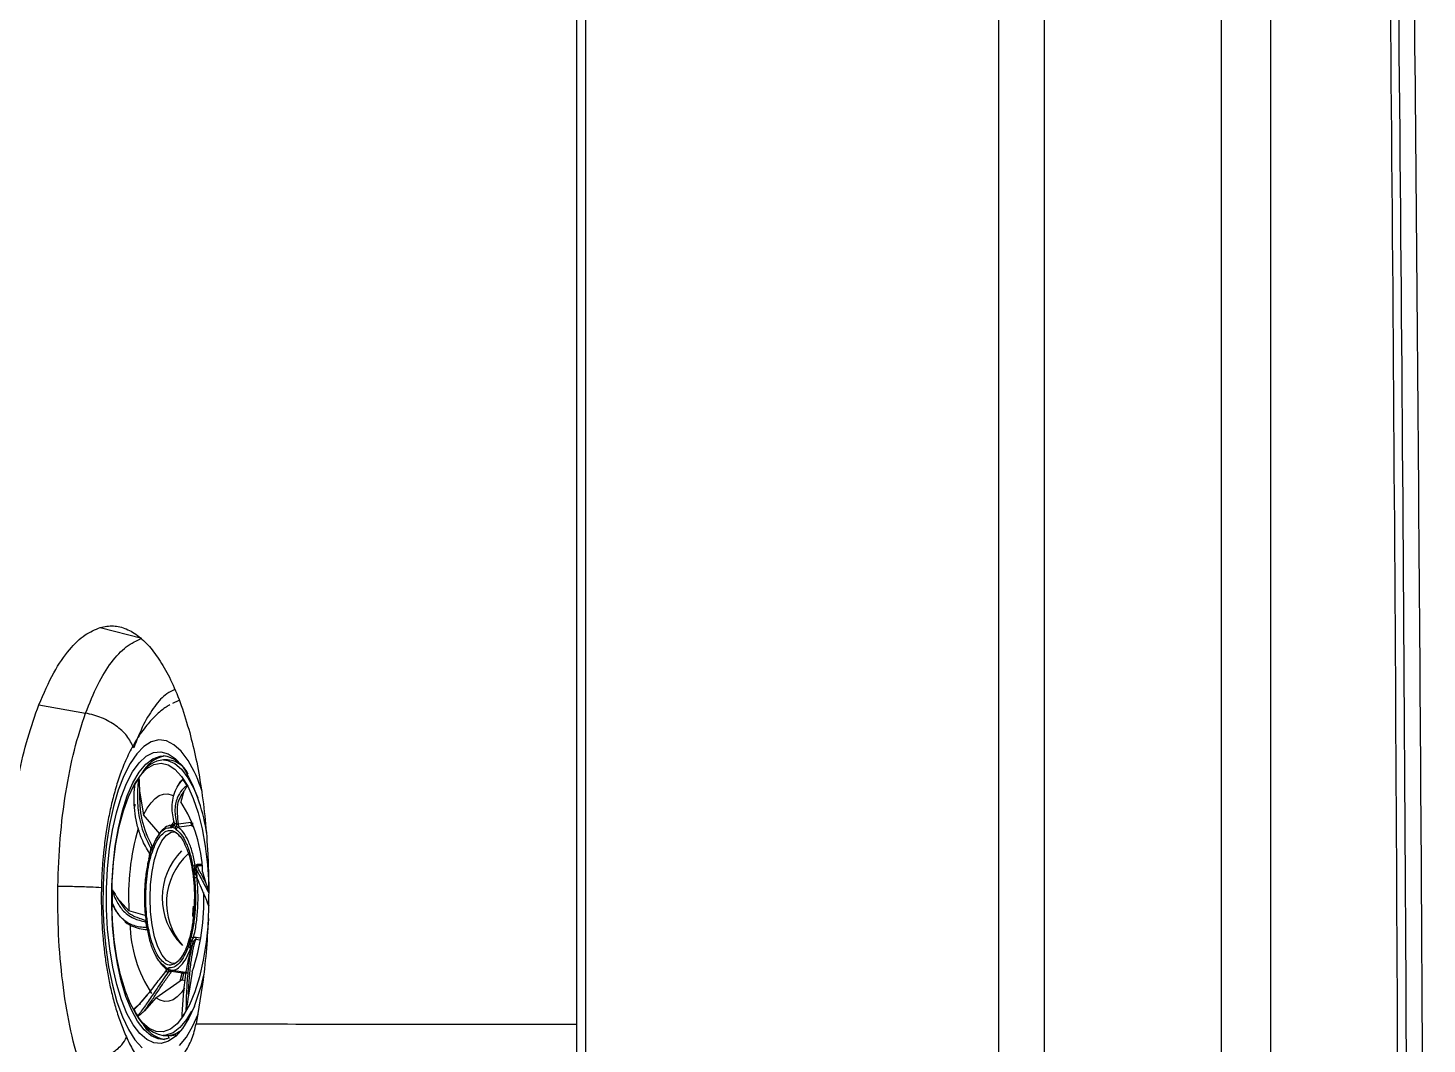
# Model space of a CAD drawing. Header units: inches. Extents: x 2 to 87, y 6 to 129.
# Drawn here: x 80.04 to 86.99, y 61.86 to 66.91 of the extents above; entities that cross this region are included whole.
import ezdxf

# ---------------------------------------------------------------- set-up
doc = ezdxf.new("R2010")
doc.units = ezdxf.units.IN
doc.header["$MEASUREMENT"] = 0
doc.layers.add('1', color=4, linetype='Continuous')

# ---------------------------------------------------------------- blocks, each defined once
blk = doc.blocks.new('2026 STRIDE')
at = {"layer": '1', "color": 3}
for p, q in [((83.6367, 32.7392), (83.635, 53.6591)), ((83.884, 32.7392), (83.8791, 53.6621)), ((82.5283, 53.0423), (82.5283, 15.4841)), ((82.7554, 53.0423), (82.7554, 15.4841)), ((80.4763, 52.6744), (80.4763, 36.8385)), ((80.4314, 47.998), (80.4314, 40.8488)), ((78.0646, 42.8205), (78.2715, 42.7664)), ((77.7595, 42.4358), (77.9916, 42.3949)), ((78.4247, 42.4449), (78.4569, 42.4583)), ((78.3983, 42.1624), (78.3789, 42.1624)), ((78.2599, 42.0064), (78.2799, 41.8886)), ((78.4805, 42.0065), (78.4649, 41.9534)), ((78.2347, 41.9262), (78.239, 41.9427)), ((78.3608, 41.7952), (78.2799, 41.8886)), ((78.437, 41.8415), (78.4069, 41.8359)), ((78.4287, 41.8372), (78.4086, 41.8346)), ((78.4261, 41.8268), (78.4199, 41.8257)), ((78.4261, 41.8268), (78.4367, 41.8223)), ((78.4418, 41.8166), (78.4367, 41.8223)), ((78.4563, 41.8285), (78.4513, 41.8277)), ((78.4523, 41.8439), (78.516, 41.8523)), ((78.5183, 41.8365), (78.4563, 41.8285)), ((78.5299, 41.8267), (78.5183, 41.8365)), ((78.3208, 41.7182), (78.3164, 41.7087)), ((78.3092, 41.688), (78.3066, 41.6735)), ((78.3097, 41.6857), (78.3069, 41.6703)), ((78.3161, 41.7122), (78.3092, 41.6885)), ((78.3097, 41.6857), (78.3164, 41.7087)), ((78.5282, 41.6185), (78.5248, 41.6328)), ((78.5282, 41.6185), (78.532, 41.5909)), ((78.5328, 41.5757), (78.532, 41.5909)), ((78.5453, 41.5789), (78.5388, 41.5938)), ((78.5677, 41.6417), (78.5483, 41.6419)), ((78.5685, 41.6363), (78.5494, 41.6364)), ((78.573, 41.6052), (78.5883, 41.554)), ((78.1491, 41.4772), (78.2071, 41.4126)), ((78.1517, 41.4008), (78.1553, 41.3966)), ((78.2872, 41.3882), (78.2071, 41.4126)), ((78.2907, 41.379), (78.2915, 41.3638)), ((78.2953, 41.3362), (78.2915, 41.3638)), ((78.2953, 41.3362), (78.2987, 41.3219)), ((78.5027, 41.2365), (78.5071, 41.246)), ((78.5138, 41.269), (78.5071, 41.246)), ((78.5138, 41.269), (78.5166, 41.2844)), ((78.5186, 41.2268), (78.5142, 41.2285)), ((78.5256, 41.2585), (78.5276, 41.2614)), ((78.5598, 41.2662), (78.5388, 41.2693)), ((78.5612, 41.2762), (78.5409, 41.2792)), ((78.3817, 41.1381), (78.3868, 41.1324)), ((78.3868, 41.1324), (78.3974, 41.1279)), ((78.3974, 41.1279), (78.4036, 41.1289)), ((78.4715, 41.1024), (78.4187, 41.1102)), ((78.4752, 41.1069), (78.4238, 41.1147)), ((78.462, 41.0646), (78.4715, 41.1024)), ((78.4788, 41.0992), (78.4714, 41.0692)), ((78.4971, 41.103), (78.4801, 41.101)), ((78.5221, 41.108), (78.5026, 40.9924)), ((78.3413, 40.9802), (78.462, 41.0646)), ((78.5734, 41.0478), (78.5405, 40.85)), ((78.259, 40.9483), (78.2957, 40.9905)), ((78.2645, 40.9446), (78.2616, 40.9513)), ((78.3413, 40.9802), (78.2843, 40.9158)), ((80.4314, 40.8488), (80.4314, 40.7738)), ((78.4079, 40.7794), (78.375, 40.7727)), ((78.3772, 40.7923), (78.3966, 40.7923)), ((78.3966, 40.7923), (78.4027, 40.7925)), ((78.4027, 40.7925), (78.4195, 40.793)), ((78.4027, 40.7925), (78.4034, 40.7785)), ((80.4314, 40.7738), (80.4314, 40.6988))]:
    blk.add_line(p, q, dxfattribs=at)
at = {"layer": '1', "color": 3, "flags": 128}
for points in [[(78.5009, 42.1597), (78.4669, 42.2051), (78.431, 42.2375), (78.3938, 42.2564), (78.356, 42.2613), (78.3183, 42.2523), (78.2814, 42.2294), (78.2458, 42.1931), (78.2124, 42.144), (78.1815, 42.0831), (78.1539, 42.0113), (78.13, 41.93), (78.1102, 41.8406), (78.0948, 41.7448), (78.0842, 41.6442), (78.0785, 41.5406), (78.0779, 41.4358), (78.0823, 41.3318), (78.0917, 41.2304), (78.1059, 41.1335), (78.1246, 41.0426), (78.1475, 40.9595), (78.1743, 40.8857), (78.2044, 40.8224), (78.2372, 40.7708), (78.2723, 40.7318)], [(78.458, 40.7419), (78.4926, 40.7847), (78.5248, 40.8398), (78.5511, 40.8985)], [(78.2277, 40.846), (78.1973, 40.9019), (78.17, 40.969), (78.1463, 41.0459), (78.1268, 41.1313), (78.1117, 41.2235), (78.1014, 41.3205), (78.0962, 41.4206), (78.0959, 41.5219), (78.1008, 41.6222), (78.1107, 41.7198), (78.1254, 41.8126), (78.1446, 41.8989), (78.168, 41.977), (78.195, 42.0454), (78.2252, 42.1027), (78.258, 42.1478), (78.2927, 42.1799), (78.3286, 42.1983), (78.3652, 42.2027), (78.4015, 42.193), (78.4371, 42.1694), (78.471, 42.1322), (78.4916, 42.1018)], [(78.3749, 40.7727), (78.353, 40.7753), (78.3171, 40.7911), (78.2825, 40.8209), (78.2497, 40.8641), (78.2196, 40.9198), (78.1925, 40.9868), (78.1693, 41.0637), (78.1502, 41.1492), (78.1357, 41.2412), (78.1261, 41.3381), (78.1216, 41.4379), (78.1223, 41.5384), (78.1281, 41.6377), (78.139, 41.7337), (78.1547, 41.8245), (78.1749, 41.9083), (78.1991, 41.9833), (78.227, 42.0479), (78.2579, 42.101), (78.2912, 42.1414), (78.3262, 42.1682), (78.3623, 42.181), (78.3766, 42.1821)], [(78.288, 42.1115), (78.2968, 42.1191), (78.3313, 42.1394), (78.3665, 42.1456), (78.4016, 42.1375), (78.4359, 42.1154), (78.4686, 42.0796), (78.4991, 42.0311), (78.5267, 41.9707), (78.5509, 41.8998), (78.571, 41.8199), (78.5867, 41.7327), (78.5976, 41.6401), (78.6036, 41.544), (78.6046, 41.5037)], [(78.3788, 42.1624), (78.4002, 42.1598), (78.4351, 42.1445), (78.4688, 42.1155), (78.5006, 42.0735), (78.5299, 42.0194), (78.5493, 41.9733)], [(78.1884, 41.016), (78.1876, 41.0183), (78.1654, 41.0939), (78.1474, 41.1777), (78.134, 41.2678), (78.1256, 41.3624), (78.1222, 41.4595), (78.1239, 41.5569), (78.1307, 41.6527), (78.1425, 41.7447), (78.159, 41.831), (78.1799, 41.9098), (78.2047, 41.9794), (78.2328, 42.0382), (78.2638, 42.0852), (78.288, 42.1115)], [(78.2799, 41.8886), (78.2977, 41.9218), (78.3169, 41.9491), (78.337, 41.9701), (78.3579, 41.9846), (78.3792, 41.9923), (78.4007, 41.9932), (78.4221, 41.9873), (78.4294, 41.9836)], [(78.4384, 41.1509), (78.4184, 41.1516), (78.3942, 41.1652), (78.3716, 41.1925), (78.3515, 41.2323), (78.3349, 41.2827), (78.3224, 41.3417), (78.3146, 41.4066), (78.3119, 41.4745), (78.3144, 41.5426), (78.3219, 41.6079), (78.3341, 41.6674), (78.3505, 41.7187), (78.3704, 41.7593), (78.393, 41.7877), (78.4171, 41.8025), (78.4327, 41.8045)], [(78.5254, 41.3846), (78.5267, 41.4214), (78.5286, 41.4359)], [(78.6017, 41.374), (78.6001, 41.3496), (78.5908, 41.2555), (78.5766, 41.1661), (78.5579, 41.0833), (78.535, 41.009), (78.5085, 40.9446), (78.4788, 40.8915), (78.4467, 40.851), (78.4129, 40.8238), (78.378, 40.8105), (78.3427, 40.8115), (78.308, 40.8266), (78.2743, 40.8556), (78.2426, 40.8979)], [(78.4752, 41.1069), (78.4896, 41.1064), (78.494, 41.1071)], [(78.4839, 41.0286), (78.4675, 41.0056), (78.4474, 40.9846), (78.4265, 40.9701), (78.4052, 40.9624), (78.3837, 40.9615), (78.3623, 40.9675), (78.3413, 40.9802)], [(78.4714, 41.0692), (78.4878, 41.0663), (78.4878, 41.0663)], [(78.2426, 40.8979), (78.2135, 40.9525), (78.1884, 41.016)], [(78.5321, 40.938), (78.5052, 40.8793), (78.4736, 40.828), (78.4398, 40.7893), (78.4044, 40.7639), (78.368, 40.7525), (78.3315, 40.7552), (78.2955, 40.7719), (78.2606, 40.8024), (78.2277, 40.846)], [(78.5177, 40.913), (78.4926, 40.8712), (78.4603, 40.8319), (78.4262, 40.8059), (78.3912, 40.7934), (78.3773, 40.7923)], [(78.3971, 40.7753), (78.3893, 40.7738), (78.3749, 40.7727)]]:
    blk.add_lwpolyline(points, dxfattribs=at)
at = {"layer": '1', "color": 3}
for centre, radius, start, end in [((78.3918, 42.0224), 0.1406, 95.28919, 149.91543), ((78.4149, 42.0249), 0.1594, 100.1098, 154.07338), ((78.3573, 42.0242), 0.1591, 24.7003, 83.03928), ((78.394, 42.0501), 0.1123, 47.52641, 87.80412), ((77.8862, 41.7893), 0.7177, 17.49272, 31.0736), ((78.5532, 41.8595), 0.365, 144.50623, 150.03733), ((78.1531, 41.8463), 0.3907, 28.69664, 33.98251), ((77.6963, 41.6676), 0.9061, 8.03636, 28.6308), ((77.9034, 41.5883), 0.6698, 1.44901, 33.03425), ((78.5904, 41.7234), 0.2065, 140.84368, 150.05395), ((79.4022, 41.4841), 1.1973, 163.67147, 183.42425), ((78.4129, 41.7798), 0.0583, 61.14581, 72.7001), ((78.4149, 41.7897), 0.0602, 61.14573, 72.70014), ((78.4829, 41.8435), 0.0306, 179.30283, 209.48362), ((78.516, 41.8429), 0.00938, 54.05849, 89.79254), ((78.843, 41.5559), 0.552, 162.46388, 165.10054), ((78.7022, 41.477), 0.33, 134.9879, 224.86969), ((78.7186, 41.4529), 0.325, 131.95685, 221.12461), ((77.7138, 41.4932), 0.8311, 6.95403, 8.91861), ((77.7136, 41.4967), 0.8374, 8.15211, 8.92984), ((79.9644, 41.4754), 1.841, 178.772, 180.65233), ((77.4327, 41.465), 1.1464, 341.85891, 1.89366), ((78.881, 41.3665), 0.6698, 181.44901, 213.03425), ((79.1421, 41.461), 0.8582, 186.95408, 188.91859), ((79.1171, 41.4615), 0.8311, 186.95403, 188.91861), ((78.0035, 41.4012), 0.5346, 342.46386, 345.10052), ((77.9922, 41.3988), 0.552, 342.46387, 345.10051), ((78.418, 41.1748), 0.0583, 241.14581, 252.70006), ((78.4203, 41.165), 0.0602, 241.14598, 252.69998), ((78.4745, 41.1013), 0.00559, 356.64798, 82.80796), ((77.5671, 41.3165), 1.0366, 338.58695, 347.87985), ((78.5741, 41.1085), 0.3907, 208.69661, 213.98305), ((78.4178, 40.9828), 0.1947, 198.53059, 257.98893), ((78.174, 41.0954), 0.365, 324.50625, 330.03783), ((78.4177, 40.9345), 0.1649, 207.46934, 258.16582), ((78.3929, 40.9012), 0.1091, 275.14658, 307.30013), ((78.4129, 40.8873), 0.0945, 273.98607, 287.71088)]:
    blk.add_arc(centre, radius, start, end, dxfattribs=at)
at = {"layer": '1'}
for points, knots in [([(84.3517, 57.8211), (84.3969, 55.0347), (84.4872, 49.462), (84.5618, 41.102), (84.5717, 35.5285), (84.5767, 32.7417)], [0, 0, 0, 0, 0.333333, 0.666666, 1, 1, 1, 1]), ([(84.6577, 32.7417), (84.655, 34.8413), (84.6497, 39.0342), (84.6055, 45.314), (84.5373, 51.5748), (84.4675, 55.7421), (84.4327, 57.8226)], [0, 0, 0, 0, 0.251127, 0.501499, 0.751122, 1, 1, 1, 1]), ([(84.5322, 32.7416), (84.5279, 35.4984), (84.5195, 41.012), (84.4523, 49.2822), (84.3699, 54.7952), (84.3286, 57.5517)], [0, 0, 0, 0, 0.333334, 0.666667, 1, 1, 1, 1])]:
    blk.add_open_spline(points, degree=3, knots=knots, dxfattribs=at)
at = {"layer": '1', "color": 3}
for points, knots in [([(78.0646, 42.8205), (78.0863, 42.8246), (78.1297, 42.8328), (78.1943, 42.8163), (78.2569, 42.7791), (78.3157, 42.7211), (78.3706, 42.6443), (78.4214, 42.549), (78.4688, 42.4345), (78.4955, 42.3436), (78.5091, 42.2976)], [0, 0, 0, 0, 0.126985, 0.25327, 0.378953, 0.504129, 0.623022, 0.745303, 0.870962, 1, 1, 1, 1]), ([(77.7595, 42.4358), (77.7836, 42.4916), (77.8302, 42.5996), (77.909, 42.7125), (77.987, 42.7887), (78.0393, 42.8101), (78.0646, 42.8205)], [0, 0, 0, 0, 0.275389, 0.533175, 0.774422, 1, 1, 1, 1]), ([(77.9916, 42.3949), (78.0112, 42.4439), (78.0504, 42.542), (78.1194, 42.6513), (78.1933, 42.7318), (78.2454, 42.7549), (78.2715, 42.7664)], [0, 0, 0, 0, 0.250001, 0.5, 0.75, 1, 1, 1, 1]), ([(78.4345, 42.512), (78.4214, 42.5059), (78.387, 42.4899), (78.3346, 42.4309), (78.2785, 42.3426), (78.2467, 42.2628), (78.2307, 42.2229)], [0, 0, 0, 0, 0.172158, 0.448105, 0.724052, 1, 1, 1, 1]), ([(77.6429, 40.8507), (77.6336, 40.9093), (77.6143, 41.0305), (77.5982, 41.2324), (77.5931, 41.453), (77.6014, 41.6529), (77.6173, 41.8224), (77.6355, 41.9578), (77.6631, 42.1099), (77.7025, 42.2755), (77.7404, 42.3821), (77.7595, 42.4358)], [0, 0, 0, 0, 0.112769, 0.233356, 0.362051, 0.499221, 0.581747, 0.664467, 0.747414, 0.872685, 1, 1, 1, 1]), ([(78.4105, 42.4358), (78.4042, 42.4322), (78.3827, 42.42), (78.3454, 42.3887), (78.2972, 42.3388), (78.2501, 42.274), (78.2082, 42.1989), (78.1744, 42.1217), (78.1473, 42.044), (78.1254, 41.966), (78.1077, 41.8867), (78.0932, 41.8038), (78.0829, 41.7244), (78.0765, 41.6552), (78.0732, 41.6044), (78.0715, 41.5677), (78.0706, 41.5415), (78.0702, 41.5229), (78.07, 41.5097), (78.0698, 41.5003), (78.0697, 41.4901), (78.0697, 41.4829), (78.0697, 41.4778)], [0, 0, 0, 0, 0.0261081, 0.0891156, 0.158945, 0.2486231, 0.3391269, 0.4249814, 0.5037725, 0.5800477, 0.6535195, 0.724791, 0.8018767, 0.8586129, 0.8995582, 0.9288106, 0.9496024, 0.9643426, 0.974779, 0.9821635, 0.9873868, 1, 1, 1, 1]), ([(77.8538, 41.5335), (77.8567, 41.6135), (77.8625, 41.7736), (77.8914, 42.0024), (77.9332, 42.2155), (77.9722, 42.3351), (77.9916, 42.3949)], [0, 0, 0, 0, 0.250001, 0.5, 0.750002, 1, 1, 1, 1]), ([(78.2307, 42.2229), (78.2211, 42.2426), (78.202, 42.2819), (78.1442, 42.3338), (78.0724, 42.3751), (78.0187, 42.3882), (77.9916, 42.3949)], [0, 0, 0, 0, 0.251686, 0.5, 0.748314, 1, 1, 1, 1]), ([(78.5091, 42.2976), (78.5198, 42.255), (78.5417, 42.1681), (78.5674, 42.0222), (78.5876, 41.8631), (78.5986, 41.7151), (78.6031, 41.5846), (78.6037, 41.4755), (78.6005, 41.3486), (78.592, 41.2043), (78.5796, 41.0999), (78.5734, 41.0478)], [0, 0, 0, 0, 0.119016, 0.242778, 0.371285, 0.504547, 0.587369, 0.670076, 0.752685, 0.876407, 1, 1, 1, 1]), ([(78.256, 42.0714), (78.2559, 42.0705), (78.2556, 42.0683), (78.2546, 42.0614), (78.2518, 42.0396), (78.2479, 41.9893), (78.2509, 41.9059), (78.2716, 41.8085), (78.3026, 41.7491), (78.3167, 41.7222)], [0, 0, 0, 0, 0.0073248, 0.0195656, 0.0586504, 0.1921162, 0.4417694, 0.7469865, 1, 1, 1, 1]), ([(78.256, 42.0714), (78.2561, 42.0715), (78.2561, 42.0716), (78.2563, 42.0716), (78.2564, 42.0715), (78.2566, 42.0711), (78.2568, 42.0703), (78.2573, 42.0664), (78.258, 42.0507), (78.2586, 42.03), (78.2596, 42.0123), (78.2599, 42.0064)], [0, 0, 0, 0, 0.005501, 0.011055, 0.016084, 0.02158, 0.030977, 0.060324, 0.195274, 0.730604, 1, 1, 1, 1]), ([(78.4328, 41.8472), (78.4296, 41.8615), (78.4234, 41.8896), (78.4213, 41.9318), (78.4255, 41.9732), (78.4376, 42.0115), (78.4551, 42.0424), (78.4702, 42.0577), (78.4771, 42.0647)], [0, 0, 0, 0, 0.154219, 0.301464, 0.47799, 0.661716, 0.843633, 1, 1, 1, 1]), ([(78.4558, 42.039), (78.4568, 42.0413), (78.4597, 42.0477), (78.4646, 42.0552), (78.4696, 42.0612), (78.4733, 42.0639), (78.4757, 42.066), (78.477, 42.0648), (78.4771, 42.0647)], [0, 0, 0, 0, 0.191782, 0.518998, 0.728969, 0.85611, 0.98384, 1, 1, 1, 1]), ([(78.3096, 41.6978), (78.2959, 41.721), (78.2767, 41.7537), (78.2594, 41.7999), (78.2499, 41.8316), (78.2404, 41.8734), (78.2337, 41.9253), (78.232, 41.9851), (78.2354, 42.0235), (78.237, 42.0418)], [0, 0, 0, 0, 0.229238, 0.322198, 0.414546, 0.50635, 0.67863, 0.847274, 1, 1, 1, 1]), ([(78.235, 42.0126), (78.235, 42.0155), (78.2349, 42.0218), (78.2355, 42.0311), (78.2359, 42.0388), (78.2369, 42.0415), (78.237, 42.0418)], [0, 0, 0, 0, 0.286156, 0.621093, 0.957583, 1, 1, 1, 1]), ([(78.2599, 42.0064), (78.2603, 41.9585), (78.2611, 41.8618), (78.3022, 41.7748), (78.3229, 41.7308)], [0, 0, 0, 0, 0.495173, 1, 1, 1, 1]), ([(78.4959, 42.0339), (78.4955, 42.0337), (78.4946, 42.0331), (78.4918, 42.0312), (78.4832, 42.0249), (78.4653, 42.0082), (78.4434, 41.9716), (78.4316, 41.9131), (78.4401, 41.8645), (78.444, 41.8424)], [0, 0, 0, 0, 0.007324, 0.019564, 0.058649, 0.192116, 0.441769, 0.746986, 1, 1, 1, 1]), ([(78.4805, 42.0065), (78.4668, 41.9866), (78.4392, 41.9464), (78.4479, 41.8783), (78.4523, 41.8439)], [0, 0, 0, 0, 0.494868, 1, 1, 1, 1]), ([(78.4959, 42.0339), (78.4959, 42.0339), (78.496, 42.0337), (78.4961, 42.0334), (78.4961, 42.033), (78.4961, 42.0326), (78.496, 42.0317), (78.4952, 42.0292), (78.4911, 42.0224), (78.4859, 42.015), (78.4819, 42.0086), (78.4805, 42.0065)], [0, 0, 0, 0, 0.0054864, 0.0110267, 0.0160424, 0.0215241, 0.0308969, 0.0601677, 0.194769, 0.7287144, 1, 1, 1, 1]), ([(78.3208, 41.7182), (78.3274, 41.7353), (78.3409, 41.7698), (78.3658, 41.8046), (78.3925, 41.8257), (78.4109, 41.8257), (78.4199, 41.8257)], [0, 0, 0, 0, 0.247011, 0.5, 0.752989, 1, 1, 1, 1]), ([(78.4086, 41.8346), (78.4058, 41.8344), (78.3936, 41.8336), (78.373, 41.8138), (78.3549, 41.793), (78.3474, 41.7754), (78.3471, 41.7748)], [0, 0, 0, 0, 0.124346, 0.554264, 0.984182, 1, 1, 1, 1]), ([(78.3598, 41.7781), (78.3664, 41.7862), (78.3806, 41.8035), (78.4042, 41.8132), (78.436, 41.8114), (78.4576, 41.7855), (78.4716, 41.7686)], [0, 0, 0, 0, 0.18505, 0.399609, 0.609709, 1, 1, 1, 1]), ([(78.4302, 41.8355), (78.4295, 41.8358), (78.428, 41.8364), (78.4284, 41.8369), (78.4287, 41.8372)], [0, 0, 0, 0, 0.490746, 1, 1, 1, 1]), ([(78.4338, 41.8453), (78.4333, 41.8456), (78.4322, 41.8462), (78.4326, 41.8469), (78.4328, 41.8472)], [0, 0, 0, 0, 0.504016, 1, 1, 1, 1]), ([(78.4348, 41.8046), (78.4366, 41.8035), (78.439, 41.8022), (78.4448, 41.7991), (78.4545, 41.7901), (78.463, 41.7817), (78.467, 41.7747), (78.4672, 41.7743)], [0, 0, 0, 0, 0.189892, 0.250986, 0.618711, 0.980479, 1, 1, 1, 1]), ([(78.4513, 41.8277), (78.4497, 41.8282), (78.4469, 41.8289), (78.4431, 41.83), (78.4417, 41.8306), (78.441, 41.8309)], [0, 0, 0, 0, 0.40286, 0.687897, 1, 1, 1, 1]), ([(78.4418, 41.8166), (78.4505, 41.8092), (78.468, 41.7942), (78.4912, 41.7521), (78.5112, 41.6986), (78.5203, 41.6546), (78.5248, 41.6328)], [0, 0, 0, 0, 0.247011, 0.5, 0.752989, 1, 1, 1, 1]), ([(78.444, 41.8424), (78.4443, 41.8426), (78.4449, 41.8429), (78.4465, 41.8433), (78.4482, 41.8436), (78.4495, 41.8437), (78.451, 41.8438), (78.4519, 41.8439), (78.4523, 41.8439)], [0, 0, 0, 0, 0.27767, 0.532627, 0.651875, 0.767289, 0.882123, 1, 1, 1, 1]), ([(78.537, 41.6379), (78.5323, 41.6606), (78.5228, 41.7061), (78.5023, 41.7611), (78.4784, 41.8044), (78.4603, 41.82), (78.4513, 41.8277)], [0, 0, 0, 0, 0.25, 0.5, 0.75, 1, 1, 1, 1]), ([(78.516, 41.8523), (78.5158, 41.8515), (78.5156, 41.8499), (78.5154, 41.8471), (78.5156, 41.8444), (78.5159, 41.842), (78.5164, 41.8399), (78.517, 41.8383), (78.5177, 41.8372), (78.5181, 41.8367), (78.5183, 41.8365)], [0, 0, 0, 0, 0.149143, 0.291474, 0.426959, 0.555561, 0.677221, 0.791862, 0.899465, 1, 1, 1, 1]), ([(78.5232, 41.8486), (78.5231, 41.8483), (78.5229, 41.8478), (78.5228, 41.8468), (78.5228, 41.8459), (78.5229, 41.8449), (78.523, 41.8439), (78.5233, 41.8431), (78.5235, 41.8425), (78.5238, 41.8423), (78.5239, 41.8422)], [0, 0, 0, 0, 0.126628, 0.245604, 0.364913, 0.49248, 0.622348, 0.755428, 0.877187, 1, 1, 1, 1]), ([(78.3519, 41.1861), (78.3395, 41.2107), (78.3204, 41.2486), (78.3034, 41.3233), (78.2943, 41.3873), (78.2903, 41.4554), (78.2916, 41.543), (78.3041, 41.6467), (78.33, 41.7276), (78.3501, 41.7679), (78.3587, 41.777), (78.3598, 41.7781)], [0, 0, 0, 0, 0.17271, 0.265683, 0.360629, 0.455575, 0.548548, 0.721258, 0.893969, 0.986942, 1, 1, 1, 1]), ([(78.3177, 41.7145), (78.3173, 41.7141), (78.3165, 41.7133), (78.316, 41.7118), (78.3159, 41.7103), (78.3162, 41.7092), (78.3164, 41.7087)], [0, 0, 0, 0, 0.257259, 0.51339, 0.762603, 1, 1, 1, 1]), ([(78.3167, 41.7222), (78.3167, 41.7233), (78.3168, 41.7253), (78.3179, 41.7277), (78.3192, 41.7293), (78.3203, 41.7301), (78.3216, 41.7307), (78.3225, 41.7308), (78.3229, 41.7308)], [0, 0, 0, 0, 0.2775578, 0.5325236, 0.6518255, 0.7672317, 0.8821311, 1, 1, 1, 1]), ([(78.3177, 41.7145), (78.3182, 41.7151), (78.3192, 41.7162), (78.3193, 41.7183), (78.3184, 41.7204), (78.3172, 41.7216), (78.3167, 41.7222)], [0, 0, 0, 0, 0.266689, 0.531115, 0.778754, 1, 1, 1, 1]), ([(78.3206, 41.7197), (78.32, 41.719), (78.3187, 41.7174), (78.3181, 41.7156), (78.3177, 41.7145)], [0, 0, 0, 0, 0.403526, 1, 1, 1, 1]), ([(78.3189, 41.7162), (78.3193, 41.7173), (78.3197, 41.7185), (78.3205, 41.7195), (78.3206, 41.7196)], [0, 0, 0, 0, 0.924498, 1, 1, 1, 1]), ([(78.4716, 41.7686), (78.484, 41.7439), (78.5031, 41.7061), (78.5201, 41.6313), (78.5289, 41.5674), (78.5329, 41.5145), (78.5322, 41.4844), (78.5321, 41.4772)], [0, 0, 0, 0, 0.35596, 0.547579, 0.743264, 0.93895, 1, 1, 1, 1]), ([(78.2907, 41.379), (78.2887, 41.4035), (78.2847, 41.453), (78.2863, 41.5299), (78.2931, 41.6045), (78.3023, 41.6485), (78.3069, 41.6703)], [0, 0, 0, 0, 0.247012, 0.5, 0.752988, 1, 1, 1, 1]), ([(78.3127, 41.6894), (78.3119, 41.6906), (78.3102, 41.6931), (78.3098, 41.6963), (78.3096, 41.6978)], [0, 0, 0, 0, 0.504331, 1, 1, 1, 1]), ([(78.5328, 41.5757), (78.5348, 41.5512), (78.5388, 41.5017), (78.5372, 41.4248), (78.5304, 41.3501), (78.5212, 41.3061), (78.5166, 41.2844)], [0, 0, 0, 0, 0.247011, 0.5, 0.752989, 1, 1, 1, 1]), ([(78.5285, 41.2781), (78.5333, 41.3008), (78.5428, 41.3463), (78.5498, 41.4231), (78.5515, 41.5021), (78.5473, 41.5533), (78.5453, 41.5789)], [0, 0, 0, 0, 0.25, 0.5, 0.75, 1, 1, 1, 1]), ([(78.5348, 41.622), (78.5348, 41.6252), (78.5347, 41.6307), (78.5363, 41.6358), (78.537, 41.6379)], [0, 0, 0, 0, 0.571403, 1, 1, 1, 1]), ([(78.5483, 41.6419), (78.5463, 41.6417), (78.5421, 41.6414), (78.5388, 41.6391), (78.537, 41.6379)], [0, 0, 0, 0, 0.459354, 1, 1, 1, 1]), ([(78.5401, 41.6236), (78.5402, 41.6227), (78.542, 41.6118), (78.5432, 41.5993), (78.5443, 41.5878)], [0, 0, 0, 0, 0.089449, 1, 1, 1, 1]), ([(78.5403, 41.6237), (78.5403, 41.6235), (78.54, 41.6223), (78.5428, 41.6162), (78.5485, 41.6047), (78.5577, 41.5878), (78.5741, 41.5576), (78.5915, 41.524), (78.6038, 41.5004)], [0, 0, 0, 0, 0.024223, 0.165599, 0.329323, 0.475752, 0.631854, 1, 1, 1, 1]), ([(78.5494, 41.6364), (78.5488, 41.6364), (78.5474, 41.6363), (78.545, 41.6353), (78.5426, 41.6334), (78.5409, 41.6303), (78.5408, 41.6279), (78.5408, 41.6267)], [0, 0, 0, 0, 0.111469, 0.230184, 0.482261, 0.743373, 1, 1, 1, 1]), ([(78.6035, 41.4399), (78.6032, 41.4406), (78.6025, 41.4422), (78.6003, 41.4472), (78.5937, 41.4627), (78.5793, 41.4963), (78.5599, 41.5427), (78.5456, 41.5767), (78.5457, 41.5855), (78.5457, 41.588)], [0, 0, 0, 0, 0.008473, 0.022632, 0.067842, 0.222225, 0.511005, 0.864057, 1, 1, 1, 1]), ([(78.5491, 41.6303), (78.5489, 41.631), (78.547, 41.6353), (78.5483, 41.6359), (78.5494, 41.6364)], [0, 0, 0, 0, 0.146837, 1, 1, 1, 1]), ([(78.5483, 41.6419), (78.5483, 41.6411), (78.5485, 41.6396), (78.5487, 41.6378), (78.5491, 41.6367), (78.5493, 41.6365), (78.5494, 41.6364)], [0, 0, 0, 0, 0.245337, 0.5, 0.754663, 1, 1, 1, 1]), ([(78.5883, 41.554), (78.5802, 41.5695), (78.5653, 41.5979), (78.5526, 41.6209), (78.5501, 41.6277), (78.5491, 41.6303)], [0, 0, 0, 0, 0.418038, 0.768221, 1, 1, 1, 1]), ([(77.9622, 40.6432), (77.9448, 40.7074), (77.91, 40.8357), (77.8756, 41.0579), (77.8544, 41.2925), (77.854, 41.4532), (77.8538, 41.5335)], [0, 0, 0, 0, 0.25, 0.500001, 0.75, 1, 1, 1, 1]), ([(78.0703, 41.5267), (78.0523, 41.5277), (78.0145, 41.5297), (77.9371, 41.5322), (77.8817, 41.5331), (77.8538, 41.5335)], [0, 0, 0, 0, 0.3102684, 0.6528085, 1, 1, 1, 1]), ([(78.1238, 41.5149), (78.1238, 41.515), (78.1238, 41.5152), (78.1238, 41.5156), (78.124, 41.5158), (78.1241, 41.5159), (78.1246, 41.5159), (78.1262, 41.5146), (78.132, 41.5057), (78.1397, 41.4924), (78.1467, 41.481), (78.1491, 41.4772)], [0, 0, 0, 0, 0.0055006, 0.0110552, 0.016084, 0.0215799, 0.030977, 0.0603237, 0.1952739, 0.7306037, 1, 1, 1, 1]), ([(78.1238, 41.5149), (78.1239, 41.5142), (78.1244, 41.5126), (78.1259, 41.5076), (78.131, 41.4921), (78.1445, 41.4585), (78.1748, 41.4117), (78.2239, 41.3728), (78.2696, 41.362), (78.2903, 41.3571)], [0, 0, 0, 0, 0.007325, 0.019566, 0.058651, 0.192116, 0.441769, 0.746986, 1, 1, 1, 1]), ([(78.5883, 41.554), (78.5893, 41.5512), (78.5919, 41.5435), (78.5958, 41.5313), (78.5994, 41.5193), (78.6016, 41.5113), (78.6029, 41.5062), (78.6035, 41.5031), (78.6037, 41.5014), (78.6038, 41.5006), (78.6038, 41.5004)], [0, 0, 0, 0, 0.191797, 0.519572, 0.729704, 0.856737, 0.930022, 0.970712, 0.992634, 1, 1, 1, 1]), ([(78.0697, 41.4778), (78.0697, 41.4736), (78.0697, 41.4607), (78.07, 41.4329), (78.0711, 41.3902), (78.0737, 41.334), (78.0786, 41.2688), (78.0862, 41.1981), (78.0967, 41.1249), (78.1103, 41.0511), (78.1272, 40.9781), (78.1477, 40.9062), (78.1722, 40.8358), (78.2017, 40.7667), (78.2371, 40.6996), (78.2801, 40.6356), (78.3252, 40.5822), (78.3577, 40.5554), (78.3711, 40.5443)], [0, 0, 0, 0, 0.0108287, 0.033498, 0.0722635, 0.1222215, 0.1806318, 0.2446367, 0.3123981, 0.3826749, 0.4546918, 0.5288838, 0.6061412, 0.6851615, 0.7681952, 0.852968, 0.9391425, 1, 1, 1, 1]), ([(78.1517, 41.4008), (78.1495, 41.4036), (78.1436, 41.4113), (78.1362, 41.4235), (78.13, 41.4355), (78.1266, 41.4435), (78.1247, 41.4486), (78.1239, 41.4517), (78.1235, 41.4535), (78.1235, 41.4542), (78.1235, 41.4544)], [0, 0, 0, 0, 0.191793, 0.51957, 0.729701, 0.856735, 0.930021, 0.970711, 0.992633, 1, 1, 1, 1]), ([(78.2943, 41.328), (78.283, 41.3289), (78.2613, 41.3307), (78.2311, 41.3383), (78.2043, 41.3499), (78.18, 41.3668), (78.1494, 41.397), (78.1342, 41.4307), (78.1235, 41.4544)], [0, 0, 0, 0, 0.134858, 0.259599, 0.404069, 0.533562, 0.672142, 1, 1, 1, 1]), ([(78.1491, 41.4772), (78.1653, 41.4492), (78.1981, 41.3927), (78.2613, 41.3738), (78.2932, 41.3643)], [0, 0, 0, 0, 0.495173, 1, 1, 1, 1]), ([(78.5321, 41.4772), (78.532, 41.4619), (78.5318, 41.4046), (78.519, 41.3085), (78.4938, 41.2256), (78.4671, 41.1777), (78.4439, 41.1525), (78.4194, 41.1413), (78.3875, 41.1434), (78.3659, 41.1693), (78.3519, 41.1861)], [0, 0, 0, 0, 0.066176, 0.246586, 0.426996, 0.524114, 0.623293, 0.722472, 0.81959, 1, 1, 1, 1]), ([(78.5325, 41.4772), (78.532, 41.4549), (78.5314, 41.4239), (78.5274, 41.38), (78.5228, 41.3449), (78.5157, 41.3063), (78.5068, 41.2704), (78.4964, 41.238), (78.4884, 41.2201), (78.4845, 41.2114)], [0, 0, 0, 0, 0.2168146, 0.3017826, 0.4405175, 0.5794874, 0.7229806, 0.8654056, 1, 1, 1, 1]), ([(78.6035, 41.4399), (78.6035, 41.4398), (78.6035, 41.4396), (78.6034, 41.4392), (78.6033, 41.439), (78.6032, 41.4389), (78.6029, 41.4389), (78.6018, 41.4402), (78.5994, 41.446), (78.5977, 41.4521), (78.5965, 41.4563)], [0, 0, 0, 0, 0.011172, 0.022454, 0.032668, 0.043831, 0.062917, 0.122523, 0.396621, 1, 1, 1, 1]), ([(78.1799, 41.3681), (78.1829, 41.3644), (78.1959, 41.3483), (78.226, 41.3337), (78.2663, 41.3211), (78.2951, 41.3192), (78.3092, 41.3182)], [0, 0, 0, 0, 0.103575, 0.45383, 0.730953, 1, 1, 1, 1]), ([(78.2907, 41.379), (78.2904, 41.3786), (78.2897, 41.3779), (78.29, 41.3771), (78.2907, 41.3768), (78.2908, 41.3768)], [0, 0, 0, 0, 0.463868, 0.927737, 1, 1, 1, 1]), ([(78.2903, 41.3571), (78.2899, 41.358), (78.2893, 41.3597), (78.2894, 41.3618), (78.2901, 41.363), (78.2909, 41.3638), (78.292, 41.3642), (78.2928, 41.3642), (78.2932, 41.3643)], [0, 0, 0, 0, 0.277554, 0.532524, 0.651828, 0.767234, 0.882133, 1, 1, 1, 1]), ([(78.2925, 41.3584), (78.2923, 41.3583), (78.2919, 41.3578), (78.2909, 41.3574), (78.2903, 41.3571)], [0, 0, 0, 0, 0.3296032, 1, 1, 1, 1]), ([(78.3008, 41.3213), (78.3007, 41.3213), (78.2992, 41.3221), (78.2967, 41.3244), (78.2951, 41.3268), (78.2943, 41.328)], [0, 0, 0, 0, 0.018333, 0.513418, 1, 1, 1, 1]), ([(78.3817, 41.1381), (78.373, 41.1455), (78.3555, 41.1605), (78.3323, 41.2026), (78.3123, 41.2561), (78.3032, 41.3001), (78.2987, 41.3219)], [0, 0, 0, 0, 0.247011, 0.5, 0.752989, 1, 1, 1, 1]), ([(78.5027, 41.2365), (78.4961, 41.2194), (78.4826, 41.1849), (78.4577, 41.15), (78.431, 41.1289), (78.4126, 41.1289), (78.4036, 41.1289)], [0, 0, 0, 0, 0.247011, 0.5, 0.752989, 1, 1, 1, 1]), ([(78.4118, 41.1175), (78.4212, 41.1175), (78.4402, 41.1175), (78.4677, 41.1393), (78.4933, 41.1751), (78.5072, 41.2107), (78.5142, 41.2285)], [0, 0, 0, 0, 0.25, 0.5, 0.75, 1, 1, 1, 1]), ([(78.4712, 40.8834), (78.4712, 40.8843), (78.4713, 40.8865), (78.4717, 40.8934), (78.4728, 40.9152), (78.476, 40.9655), (78.4835, 41.0489), (78.4962, 41.1462), (78.5116, 41.2056), (78.5185, 41.2324)], [0, 0, 0, 0, 0.007325, 0.019566, 0.05865, 0.192116, 0.441769, 0.746986, 1, 1, 1, 1]), ([(78.5256, 41.2568), (78.5217, 41.2414), (78.5143, 41.2125), (78.5061, 41.1628), (78.5003, 41.1145), (78.4961, 41.0641), (78.4932, 41.0162), (78.4911, 40.9648), (78.4905, 40.9306), (78.4902, 40.913)], [0, 0, 0, 0, 0.154271, 0.288952, 0.454424, 0.575072, 0.714225, 0.852753, 1, 1, 1, 1]), ([(78.5026, 40.9924), (78.504, 41.0202), (78.5067, 41.0743), (78.5143, 41.1489), (78.5243, 41.2142), (78.534, 41.2511), (78.5388, 41.2693)], [0, 0, 0, 0, 0.280747, 0.545552, 0.776817, 1, 1, 1, 1]), ([(78.5132, 41.2402), (78.5125, 41.2406), (78.511, 41.2414), (78.5093, 41.2428), (78.5079, 41.2444), (78.5074, 41.2455), (78.5071, 41.246)], [0, 0, 0, 0, 0.257259, 0.51339, 0.762603, 1, 1, 1, 1]), ([(78.5142, 41.2285), (78.514, 41.2294), (78.5138, 41.2306), (78.5132, 41.2322), (78.5127, 41.2342), (78.5124, 41.2369), (78.5129, 41.2391), (78.5132, 41.2402)], [0, 0, 0, 0, 0.2243069, 0.303573, 0.4738275, 0.7457286, 1, 1, 1, 1]), ([(78.5132, 41.2402), (78.5142, 41.2396), (78.5161, 41.2385), (78.5179, 41.2364), (78.5188, 41.2343), (78.5186, 41.233), (78.5185, 41.2324)], [0, 0, 0, 0, 0.266689, 0.531115, 0.778754, 1, 1, 1, 1]), ([(78.5201, 41.2638), (78.5213, 41.2666), (78.5234, 41.2716), (78.527, 41.2761), (78.5285, 41.2781)], [0, 0, 0, 0, 0.571399, 1, 1, 1, 1]), ([(78.5388, 41.2693), (78.5382, 41.2692), (78.5368, 41.2691), (78.5339, 41.2679), (78.5306, 41.2654), (78.5274, 41.2615), (78.5262, 41.2584), (78.5256, 41.2568)], [0, 0, 0, 0, 0.111467, 0.230181, 0.482258, 0.743371, 1, 1, 1, 1]), ([(78.5409, 41.2792), (78.539, 41.2795), (78.5348, 41.28), (78.5307, 41.2787), (78.5285, 41.2781)], [0, 0, 0, 0, 0.4593748, 1, 1, 1, 1]), ([(78.5409, 41.2792), (78.5406, 41.2785), (78.5401, 41.2769), (78.5395, 41.2743), (78.539, 41.2716), (78.5389, 41.27), (78.5388, 41.2693)], [0, 0, 0, 0, 0.245337, 0.5, 0.754663, 1, 1, 1, 1]), ([(78.3578, 41.1619), (78.3594, 41.159), (78.3667, 41.1455), (78.3753, 41.139), (78.3821, 41.134)], [0, 0, 0, 0, 0.213284, 1, 1, 1, 1]), ([(78.4845, 41.2114), (78.4845, 41.2112), (78.4808, 41.2025), (78.4734, 41.1901), (78.4629, 41.1746), (78.4526, 41.163), (78.4434, 41.1552), (78.4386, 41.1526), (78.4372, 41.1518)], [0, 0, 0, 0, 0.006116, 0.263654, 0.474246, 0.659043, 0.898491, 1, 1, 1, 1]), ([(78.2313, 40.9209), (78.2316, 40.9211), (78.2323, 40.9217), (78.2345, 40.9236), (78.2414, 40.9299), (78.2586, 40.9466), (78.291, 40.9832), (78.3362, 41.0417), (78.374, 41.0902), (78.3912, 41.1122)], [0, 0, 0, 0, 0.007324, 0.019565, 0.058649, 0.192116, 0.441769, 0.746986, 1, 1, 1, 1]), ([(78.4024, 41.1075), (78.3934, 41.0948), (78.3762, 41.0705), (78.3516, 41.0341), (78.329, 41.0002), (78.3076, 40.9683), (78.2875, 40.9392), (78.2678, 40.9121), (78.2561, 40.8976), (78.2501, 40.8901)], [0, 0, 0, 0, 0.1360394, 0.2619367, 0.4079896, 0.540278, 0.678402, 0.8350196, 1, 1, 1, 1]), ([(78.2843, 40.9158), (78.2958, 40.9318), (78.3169, 40.9611), (78.352, 41.0137), (78.3849, 41.0628), (78.4076, 41.0946), (78.4187, 41.1102)], [0, 0, 0, 0, 0.318453, 0.584084, 0.795128, 1, 1, 1, 1]), ([(78.3899, 41.1237), (78.3894, 41.1243), (78.3883, 41.1255), (78.3873, 41.1277), (78.3868, 41.13), (78.3868, 41.1316), (78.3868, 41.1324)], [0, 0, 0, 0, 0.257259, 0.51339, 0.762603, 1, 1, 1, 1]), ([(78.3885, 41.1254), (78.3885, 41.1254), (78.3884, 41.1251), (78.3886, 41.1246), (78.3895, 41.124), (78.3899, 41.1237)], [0, 0, 0, 0, 0.000416, 0.515828, 1, 1, 1, 1]), ([(78.3912, 41.1122), (78.3907, 41.1121), (78.3897, 41.1118), (78.3895, 41.1114), (78.39, 41.1111), (78.3907, 41.1109), (78.3917, 41.1108), (78.3925, 41.1108), (78.393, 41.1108)], [0, 0, 0, 0, 0.277559, 0.532523, 0.651824, 0.76723, 0.88213, 1, 1, 1, 1]), ([(78.3897, 41.124), (78.3903, 41.1231), (78.3915, 41.1215), (78.3921, 41.1177), (78.3914, 41.1141), (78.3901, 41.1123), (78.3896, 41.1114)], [0, 0, 0, 0, 0.274286, 0.537612, 0.781316, 1, 1, 1, 1]), ([(78.3899, 41.1237), (78.3906, 41.1229), (78.3919, 41.1212), (78.3926, 41.1181), (78.3924, 41.1149), (78.3916, 41.1131), (78.3912, 41.1122)], [0, 0, 0, 0, 0.266689, 0.531115, 0.778754, 1, 1, 1, 1]), ([(78.4007, 41.1191), (78.4024, 41.1188), (78.4054, 41.1183), (78.4099, 41.1177), (78.4118, 41.1175)], [0, 0, 0, 0, 0.571403, 1, 1, 1, 1]), ([(78.4187, 41.1102), (78.418, 41.1102), (78.4166, 41.1101), (78.4134, 41.1099), (78.4095, 41.1093), (78.4053, 41.1085), (78.4033, 41.1078), (78.4024, 41.1075)], [0, 0, 0, 0, 0.111469, 0.230184, 0.482261, 0.743373, 1, 1, 1, 1]), ([(78.4238, 41.1147), (78.422, 41.1151), (78.4181, 41.1159), (78.414, 41.1169), (78.4118, 41.1175)], [0, 0, 0, 0, 0.459354, 1, 1, 1, 1]), ([(78.4238, 41.1147), (78.4234, 41.1147), (78.4225, 41.1147), (78.4212, 41.1138), (78.4198, 41.1123), (78.4191, 41.1109), (78.4187, 41.1102)], [0, 0, 0, 0, 0.245337, 0.5, 0.754663, 1, 1, 1, 1]), ([(78.4752, 41.1069), (78.4749, 41.1069), (78.4742, 41.1069), (78.4732, 41.106), (78.4722, 41.1045), (78.4717, 41.103), (78.4715, 41.1024)], [0, 0, 0, 0, 0.245118, 0.499544, 0.75421, 1, 1, 1, 1]), ([(78.4715, 41.1024), (78.4722, 41.1023), (78.4734, 41.1022), (78.4749, 41.1018), (78.476, 41.1014), (78.477, 41.1009), (78.4781, 41.1002), (78.4785, 41.0996), (78.4788, 41.0992)], [0, 0, 0, 0, 0.2502629, 0.3822316, 0.5148432, 0.6452868, 0.7710154, 1, 1, 1, 1]), ([(78.4772, 41.1063), (78.4767, 41.1065), (78.4755, 41.1069), (78.4742, 41.1067), (78.4736, 41.1067)], [0, 0, 0, 0, 0.501873, 1, 1, 1, 1]), ([(78.4801, 41.101), (78.48, 41.101), (78.4797, 41.101), (78.4794, 41.1006), (78.479, 41.1001), (78.4789, 41.0995), (78.4788, 41.0992)], [0, 0, 0, 0, 0.244752, 0.492429, 0.744713, 1, 1, 1, 1]), ([(78.462, 41.0646), (78.4633, 41.0655), (78.4659, 41.0673), (78.4689, 41.0688), (78.4707, 41.0693), (78.4712, 41.0692), (78.4714, 41.0692)], [0, 0, 0, 0, 0.355625, 0.722653, 0.915819, 1, 1, 1, 1]), ([(78.5026, 40.9924), (78.5019, 40.9872), (78.4999, 40.9732), (78.4972, 40.9534), (78.4946, 40.9356), (78.4928, 40.9248), (78.4917, 40.9186), (78.491, 40.9153), (78.4905, 40.9136), (78.4903, 40.9132), (78.4902, 40.913)], [0, 0, 0, 0, 0.191801, 0.519634, 0.729787, 0.856818, 0.93009, 0.970764, 0.992671, 1, 1, 1, 1]), ([(78.2313, 40.9209), (78.2313, 40.9209), (78.2312, 40.9211), (78.2312, 40.9214), (78.2312, 40.9218), (78.2312, 40.9222), (78.2315, 40.9231), (78.2329, 40.9256), (78.2391, 40.9324), (78.248, 40.9398), (78.2562, 40.9462), (78.259, 40.9483)], [0, 0, 0, 0, 0.0054864, 0.0110267, 0.0160424, 0.0215241, 0.0308969, 0.0601677, 0.194769, 0.7287144, 1, 1, 1, 1]), ([(78.2843, 40.9158), (78.282, 40.9135), (78.2758, 40.9071), (78.2673, 40.8995), (78.2599, 40.8937), (78.2553, 40.891), (78.2527, 40.8898), (78.2512, 40.8896), (78.2504, 40.8897), (78.2502, 40.89), (78.2501, 40.8901)], [0, 0, 0, 0, 0.191814, 0.519611, 0.729753, 0.856784, 0.930061, 0.970742, 0.992656, 1, 1, 1, 1]), ([(78.4817, 40.7035), (78.4889, 40.7151), (78.5032, 40.7384), (78.5205, 40.7749), (78.5327, 40.8122), (78.5379, 40.8374), (78.5405, 40.85)], [0, 0, 0, 0, 0.250051, 0.499963, 0.749893, 1, 1, 1, 1]), ([(78.5405, 40.85), (78.7617, 40.8498), (79.204, 40.8494), (79.8366, 40.8488), (80.2332, 40.8488), (80.4314, 40.8488)], [0, 0, 0, 0, 0.3333343, 0.6666675, 1, 1, 1, 1]), ([(77.9622, 40.6432), (77.9895, 40.6491), (78.0436, 40.661), (78.1165, 40.6984), (78.1709, 40.7405), (78.1886, 40.7705), (78.1958, 40.7829)], [0, 0, 0, 0, 0.272841, 0.542026, 0.811211, 1, 1, 1, 1])]:
    blk.add_open_spline(points, degree=3, knots=knots, dxfattribs=at)
for points in [[(78.4199, 41.8257), (78.4201, 41.8271), (78.4204, 41.8297), (78.4223, 41.8332), (78.4251, 41.8359), (78.4275, 41.8368), (78.4287, 41.8372)], [(78.4261, 41.8268), (78.4262, 41.8276), (78.4264, 41.8293), (78.4272, 41.8316), (78.4285, 41.8338), (78.4296, 41.835), (78.4302, 41.8355)], [(78.4328, 41.8472), (78.4331, 41.8462), (78.4338, 41.8442), (78.4335, 41.841), (78.4324, 41.8379), (78.4309, 41.8363), (78.4302, 41.8355)], [(78.441, 41.8309), (78.4404, 41.8304), (78.4392, 41.8292), (78.4379, 41.8271), (78.437, 41.8247), (78.4368, 41.8231), (78.4367, 41.8223)], [(78.441, 41.8309), (78.4417, 41.8317), (78.4432, 41.8333), (78.4445, 41.8363), (78.4448, 41.8395), (78.4443, 41.8415), (78.444, 41.8424)], [(78.4418, 41.8166), (78.4421, 41.8179), (78.4425, 41.8204), (78.4447, 41.8238), (78.4477, 41.8265), (78.4501, 41.8273), (78.4513, 41.8277)], [(78.3208, 41.7182), (78.3205, 41.7191), (78.3201, 41.721), (78.3211, 41.7234), (78.3231, 41.7253), (78.3252, 41.7258), (78.3262, 41.7261)], [(78.3069, 41.6703), (78.3066, 41.671), (78.306, 41.6725), (78.3067, 41.6737), (78.3071, 41.6743)], [(78.3097, 41.6857), (78.3095, 41.6862), (78.3091, 41.6871), (78.3092, 41.6885), (78.3097, 41.6898), (78.3105, 41.6905), (78.3108, 41.6909)], [(78.5248, 41.6328), (78.5253, 41.6334), (78.5264, 41.6346), (78.5294, 41.6361), (78.5331, 41.6374), (78.5357, 41.6377), (78.537, 41.6379)], [(78.5282, 41.6185), (78.5285, 41.6188), (78.5292, 41.6195), (78.5307, 41.6204), (78.5326, 41.6213), (78.5341, 41.6218), (78.5348, 41.622)], [(78.5388, 41.5938), (78.538, 41.5936), (78.5365, 41.5932), (78.5346, 41.5925), (78.533, 41.5917), (78.5324, 41.5912), (78.532, 41.5909)], [(78.5328, 41.5757), (78.5334, 41.5761), (78.5345, 41.5768), (78.5376, 41.5778), (78.5413, 41.5786), (78.5439, 41.5788), (78.5453, 41.5789)], [(78.5408, 41.6267), (78.5409, 41.6263), (78.5409, 41.6255), (78.5397, 41.6242), (78.5377, 41.6229), (78.5358, 41.6223), (78.5348, 41.622)], [(78.2921, 41.3609), (78.2918, 41.3611), (78.2911, 41.3615), (78.2907, 41.3622), (78.2908, 41.3629), (78.2912, 41.3635), (78.2915, 41.3638)], [(78.2953, 41.3362), (78.2951, 41.3359), (78.2946, 41.3352), (78.2946, 41.3343), (78.295, 41.3334), (78.2957, 41.3329), (78.2961, 41.3327)], [(78.2987, 41.3219), (78.2984, 41.3213), (78.2978, 41.3201), (78.2985, 41.3185), (78.3004, 41.3173), (78.3024, 41.3169), (78.3035, 41.3167)], [(78.5027, 41.2365), (78.5032, 41.2355), (78.5041, 41.2337), (78.5069, 41.2313), (78.5103, 41.2294), (78.5129, 41.2288), (78.5142, 41.2285)], [(78.5138, 41.269), (78.5141, 41.2685), (78.5147, 41.2675), (78.5161, 41.2661), (78.5179, 41.2648), (78.5194, 41.2641), (78.5201, 41.2638)], [(78.5166, 41.2844), (78.5171, 41.2837), (78.5182, 41.2822), (78.5211, 41.2803), (78.5246, 41.2788), (78.5272, 41.2783), (78.5285, 41.2781)], [(78.5256, 41.2568), (78.5257, 41.2574), (78.5258, 41.2586), (78.5247, 41.2606), (78.5228, 41.2624), (78.521, 41.2633), (78.5201, 41.2638)], [(78.3817, 41.1381), (78.3817, 41.1368), (78.3817, 41.1343), (78.3833, 41.1309), (78.3857, 41.1282), (78.388, 41.1273), (78.3891, 41.1269)], [(78.3974, 41.1279), (78.3974, 41.1271), (78.3974, 41.1254), (78.3981, 41.1231), (78.3991, 41.1209), (78.4002, 41.1197), (78.4007, 41.1191)], [(78.4024, 41.1075), (78.4028, 41.1085), (78.4036, 41.1105), (78.4035, 41.1137), (78.4027, 41.1168), (78.4014, 41.1183), (78.4007, 41.1191)], [(78.4036, 41.1289), (78.4037, 41.1276), (78.4038, 41.125), (78.4056, 41.1215), (78.4083, 41.1188), (78.4106, 41.1179), (78.4118, 41.1175)]]:
    blk.add_open_spline(points, degree=3, dxfattribs=at)

msp = doc.modelspace()

# ---------------------------------------------------------------- block references
msp.add_blockref('2026 STRIDE', (2.3326, 21.1096))

doc.saveas('drawing.dxf')
